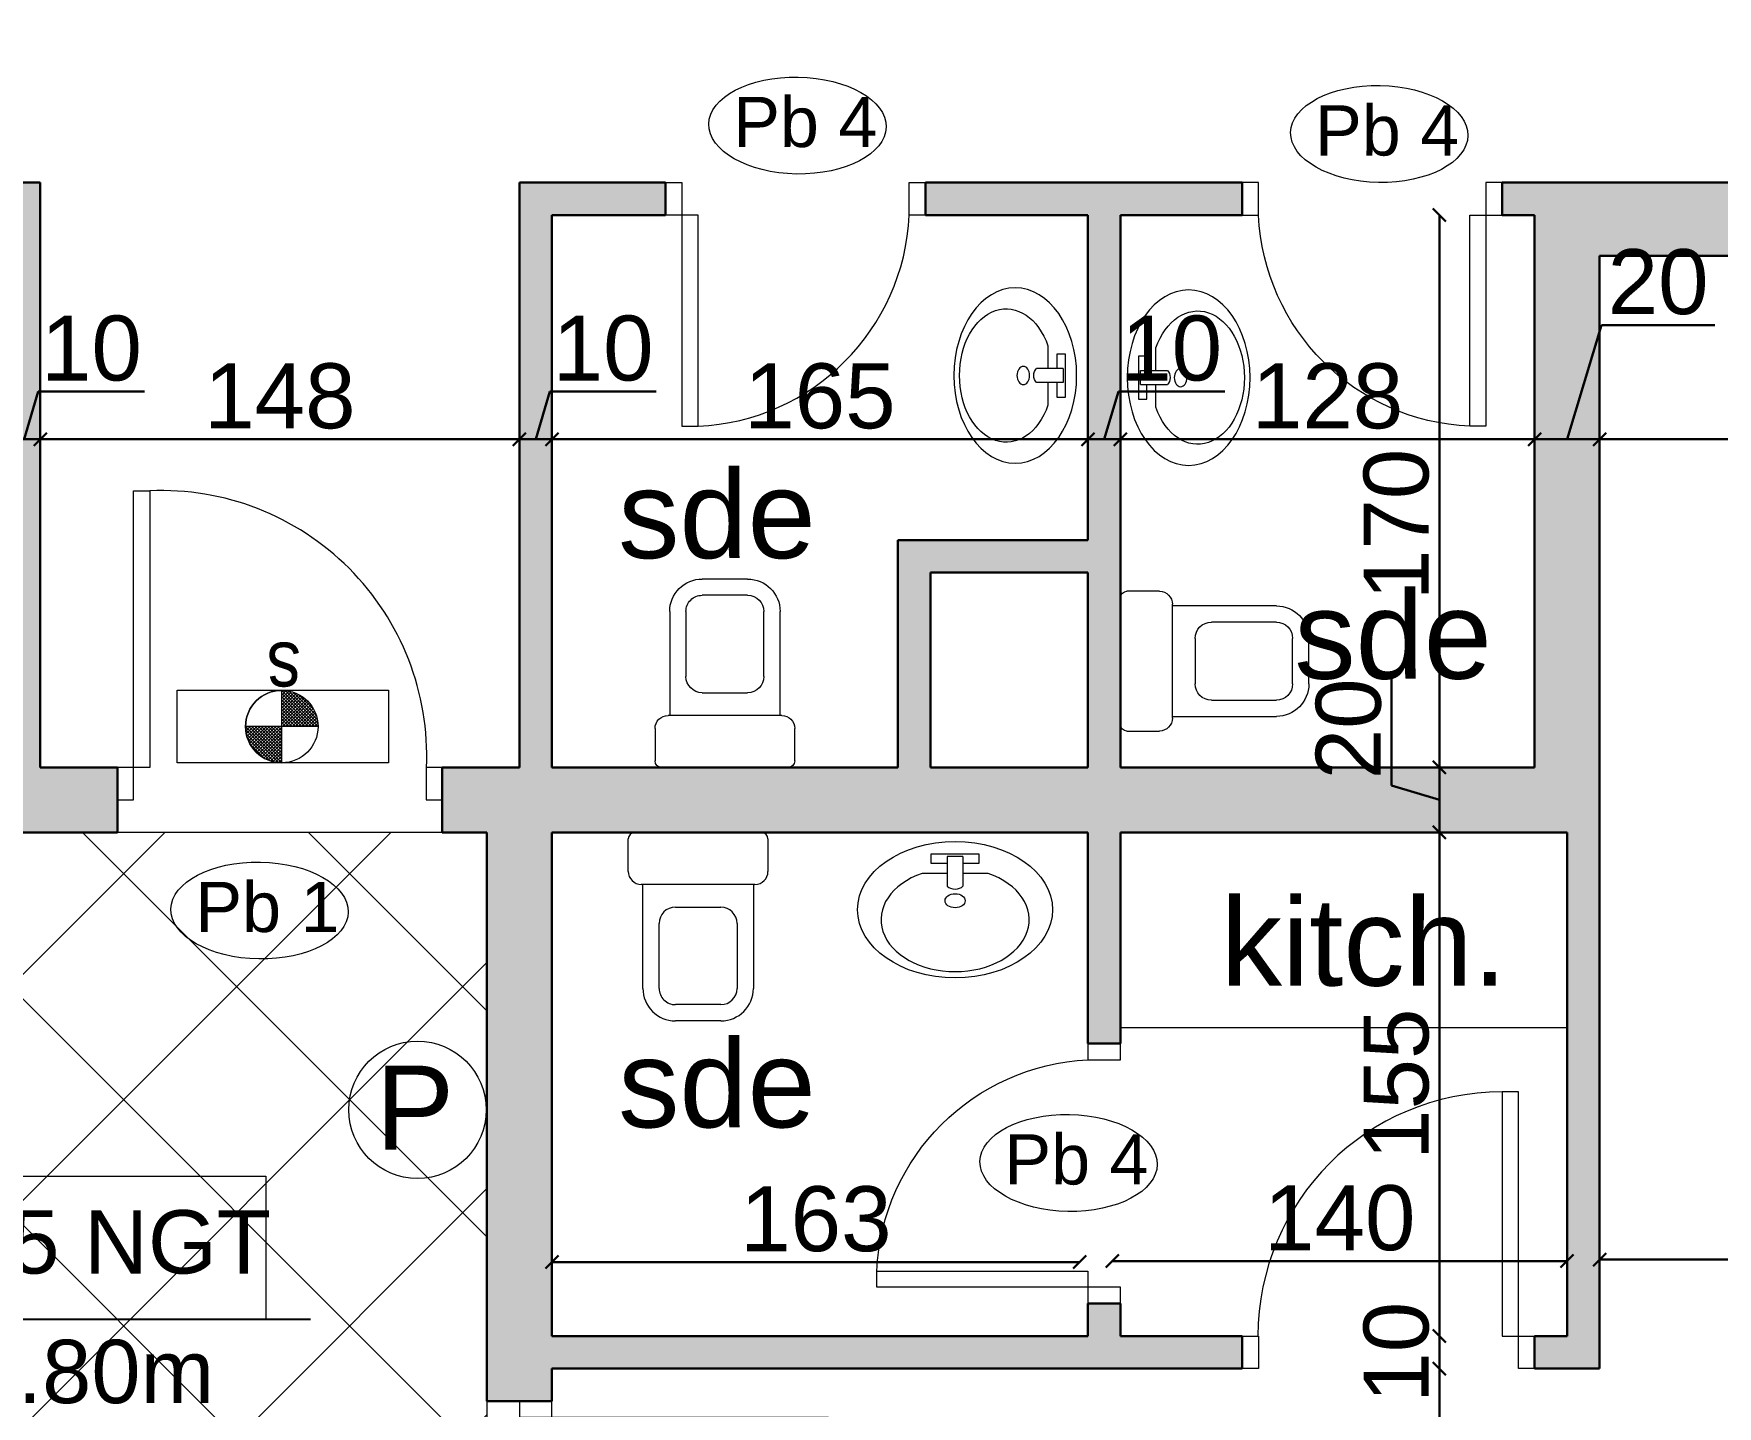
# Model space of a CAD drawing. Header units: millimetres. Extents: x 2804 to 3317, y 6834 to 7064.
# Drawn here: x 2859.12 to 2864.3, y 6897.46 to 6901.69 of the extents above; entities that cross this region are included whole.
import ezdxf

# ---------------------------------------------------------------- set-up
doc = ezdxf.new("R2010")
doc.units = ezdxf.units.MM
doc.header["$PDMODE"] = 1
doc.linetypes.add('ACAD_ISO03W100', pattern=[30, 12, -18])
for name, color, linetype, lineweight in [('cotation', 3, 'Continuous', 30), ('Hachures', 8, 'Continuous', 20), ('Legende', 7, 'Continuous', 30), ('menuise', 50, 'Continuous', 18), ('PORT-FEN', 2, 'Continuous', 0), ('SECURITE', 2, 'Continuous', 0), ('structure grt', 150, 'Continuous', 0), ('Zin inter', 80, 'ACAD_ISO03W100', 5), ('zin menuiserie', 150, 'Continuous', 5), ('Zin mur', 30, 'Continuous', 30), ('zin sanit', 150, 'Continuous', 5)]:
    doc.layers.add(name, color=color, linetype=linetype, lineweight=lineweight)
doc.layers.add('zin hatch mur', color=8, linetype='Continuous')
doc.layers.add('zin texte', color=33, linetype='Continuous')
doc.styles.add('ARIAL', font='arial.ttf')
doc.styles.add('PA3', font='arial.ttf', dxfattribs={"height": 3})
doc.styles.add('PsikTxtStyle', font='arial.ttf')
doc.styles.add('SANSSERIFBOLDOBLIQUE', font='sasbo___.pfb', dxfattribs={"height": 10})
doc.styles.get("Standard").update_dxf_attribs({"font": 'arial.ttf'})
doc.dimstyles.new('cotation 100', dxfattribs={"dimtxt": 0.2, "dimasz": 0.04, "dimexe": 0, "dimexo": 0, "dimgap": 0.03, "dimtad": 1, "dimdec": 0, "dimlfac": 100, "dimdsep": 46, "dimtxsty": 'ARIAL', "dimblk": 'OBLIQUE', "dimcen": 0.09, "dimse1": 1, "dimse2": 1, "dimclrd": 256, "dimclre": 256, "dimclrt": 256, "dimadec": 3, "dimazin": 2, "dimtfac": 1, "dimtdec": 0, "dimtofl": 0, "dimtmove": 1, "dimatfit": 3, "dimfxl": 0, "dimtolj": 1, "dimtzin": 0, "dimlwd": -1, "dimlwe": -1, "dimarcsym": 0})

# ---------------------------------------------------------------- blocks, each defined once
blk = doc.blocks.new('C3A7SB3P')
at = {"layer": 'zin sanit', "linetype": 'ByBlock'}
for p, q in [((2, 21.5), (12, 21.5)), ((0, -19.5), (0, 19.5)), ((0, -17), (0, 17)), ((16, 17.5), (16, -17.5)), ((16, 17), (48, 17)), ((28, 12), (48, 12)), ((23, -7), (23, 7)), ((53, 7), (53, -7)), ((58, 7), (58, -7)), ((48, -12), (28, -12)), ((48, -17), (16, -17)), ((12, -21.5), (2, -21.5))]:
    blk.add_line(p, q, dxfattribs=at)
for centre, radius, start, end in [((2, 19.5), 2, 90, 180), ((12, 17.5), 4, 0, 90), ((48, 7), 10, 0, 90), ((28, 7), 5, 90, 180), ((48, 7), 5, 0, 90), ((28, -7), 5, 180, 270), ((48, -7), 5, 270, 0), ((48, -7), 10, 270, 0), ((2, -19.5), 2, 180, 270), ((12, -17.5), 4, 270, 0)]:
    blk.add_arc(centre, radius, start, end, dxfattribs=at)
blk = doc.blocks.new('P70')
at = {"layer": 'zin menuiserie'}
for p, q in [((0, 650), (0, 0)), ((50, 650), (0, 650)), ((50, 0), (50, 650)), ((-700, 0), (-650, 0)), ((-700, -100), (-700, 0)), ((-650, 0), (-650, -100)), ((0, 0), (100, 0)), ((50, -100), (50, 0)), ((100, 0), (100, -100)), ((-650, -100), (-700, -100)), ((100, -100), (50, -100))]:
    blk.add_line(p, q, dxfattribs=at)
blk.add_arc((31.3, -31.3), 682, 92.6275, 177.3725, dxfattribs=at)
blk = doc.blocks.new('P90')
at = {"ltscale": 0.005}
for p, q in [((-50, 751.6), (-100, 751.6)), ((-100, 751.6), (-100, 0)), ((-50, 0), (-50, 751.6)), ((-900, -100), (-900, 0)), ((-900, 0), (-850, 0)), ((-850, 0), (-850, -100)), ((-100, 0), (-50, 0)), ((-50, 0), (0, 0)), ((-50, -100), (-50, 0)), ((0, 0), (0, -100)), ((-850, -100), (-900, -100)), ((0, -100), (-50, -100))]:
    blk.add_line(p, q, dxfattribs=at)
blk.add_arc((-100, 0), 751.6, 90, 180, dxfattribs=at)
blk = doc.blocks.new('p100')
at = {"layer": 'zin menuiserie'}
for p, q in [((2868.5687, 7190.0269), (2868.5687, 7189.9769)), ((2868.6687, 7190.0269), (2868.5687, 7190.0269)), ((2868.6687, 7189.9769), (2868.6687, 7190.0269)), ((2868.5687, 7189.9769), (2868.6687, 7189.9769)), ((2868.6687, 7189.9769), (2869.5203, 7189.9769)), ((2868.6687, 7189.9269), (2868.6687, 7189.9769)), ((2869.5203, 7189.9769), (2869.5203, 7189.9269)), ((2869.5203, 7189.9269), (2868.6687, 7189.9269)), ((2868.6687, 7189.0769), (2868.5687, 7189.0769)), ((2868.5687, 7189.0769), (2868.5687, 7189.0269)), ((2868.6687, 7189.0269), (2868.6687, 7189.0769)), ((2868.5687, 7189.0269), (2868.6687, 7189.0269))]:
    blk.add_line(p, q, dxfattribs=at)
blk.add_arc((2868.7038, 7189.8919), 0.8173, 267.544, 2.456, dxfattribs=at)
blk = doc.blocks.new('_Oblique')
at = {"color": 0, "linetype": 'ByBlock', "lineweight": -2}
blk.add_line((-0.5, -0.5), (0.5, 0.5), dxfattribs=at)
blk = doc.blocks.new('*D163')
at = {"layer": 'cotation', "transparency": 16777216}
blk.add_line((2863.8359, 6897.9077), (2862.4359, 6897.9077), dxfattribs=at)
at = {"layer": 'Defpoints', "color": 0, "transparency": 16777216}
for p in [(2862.4359, 6897.9077), (2862.4359, 6897.4732), (2863.8359, 6897.4732)]:
    blk.add_point(p, dxfattribs=at)
at = {"layer": 'cotation', "transparency": 16777216, "xscale": 0.04, "yscale": 0.04, "zscale": 0.04, "rotation": 180}
blk.add_blockref('_Oblique', (2862.4359, 6897.9077), dxfattribs=at)
at = {"layer": 'cotation', "transparency": 16777216, "xscale": 0.04, "yscale": 0.04, "zscale": 0.04}
blk.add_blockref('_Oblique', (2863.8359, 6897.9077), dxfattribs=at)
at = {"layer": 'cotation', "transparency": 16777216, "insert": (2863.1359, 6898.0398), "char_height": 0.2, "attachment_point": 5, "style": 'ARIAL'}
blk.add_mtext('\\A1;140', dxfattribs=at)
blk = doc.blocks.new('*D164')
at = {"layer": 'cotation', "transparency": 16777216}
blk.add_line((2862.3359, 6897.9046), (2860.7109, 6897.9046), dxfattribs=at)
at = {"layer": 'Defpoints', "color": 0, "transparency": 16777216}
for p in [(2860.7109, 6897.9046), (2860.7109, 6897.9046), (2862.3359, 6897.9046)]:
    blk.add_point(p, dxfattribs=at)
at = {"layer": 'cotation', "transparency": 16777216, "xscale": 0.04, "yscale": 0.04, "zscale": 0.04, "rotation": 180}
blk.add_blockref('_Oblique', (2860.7109, 6897.9046), dxfattribs=at)
at = {"layer": 'cotation', "transparency": 16777216, "xscale": 0.04, "yscale": 0.04, "zscale": 0.04}
blk.add_blockref('_Oblique', (2862.3359, 6897.9046), dxfattribs=at)
at = {"layer": 'cotation', "transparency": 16777216, "insert": (2861.5234, 6898.0368), "char_height": 0.2, "attachment_point": 5, "style": 'ARIAL'}
blk.add_mtext('\\A1;163', dxfattribs=at)
blk = doc.blocks.new('lll')
at = {"layer": 'zin sanit'}
for p, q in [((2861.6865, 7185.9436), (2861.809, 7185.9436)), ((2861.6865, 7185.9192), (2861.6865, 7185.9436)), ((2861.809, 7185.9436), (2861.809, 7185.9192)), ((2861.7277, 7185.9192), (2861.6865, 7185.9192)), ((2861.7677, 7185.9373), (2861.7277, 7185.9373)), ((2861.7277, 7185.9373), (2861.7277, 7185.8611)), ((2861.7677, 7185.9373), (2861.7677, 7185.8611)), ((2861.809, 7185.9192), (2861.7677, 7185.9192)), ((2861.7277, 7185.8937), (2861.6631, 7185.8937)), ((2861.8324, 7185.8937), (2861.7677, 7185.8937))]:
    blk.add_line(p, q, dxfattribs=at)
for centre, major_axis, start_param, end_param in [((2861.7477, 7185.8005), (0.25, 0), 4.712389, 10.995574), ((2861.7477, 7185.7746), (0.19, 0), 2.032408, 7.39237), ((2861.7477, 7185.8697), (0.0235, 0), 3.694408, 5.73037), ((2861.7478, 7185.8234), (-0.0258, 0), 1.570796326798575, 7.853981633978161)]:
    blk.add_ellipse(centre, major_axis=major_axis, ratio=0.7, start_param=start_param, end_param=end_param, dxfattribs=at)
blk = doc.blocks.new('*D167')
at = {"layer": 'cotation', "transparency": 16777216}
blk.add_line((2863.9358, 6897.9123), (2866.9248, 6897.9135), dxfattribs=at)
at = {"layer": 'Defpoints', "color": 0, "transparency": 16777216}
for p in [(2866.9248, 6897.9135), (2863.9359, 6897.7285), (2866.9248, 6897.7297)]:
    blk.add_point(p, dxfattribs=at)
at = {"layer": 'cotation', "transparency": 16777216, "xscale": 0.04, "yscale": 0.04, "zscale": 0.04}
for p, rotation in [((2863.9358, 6897.9123), 180.0219390575259), ((2866.9248, 6897.9135), 0.02193905752589782)]:
    blk.add_blockref('_Oblique', p, dxfattribs=dict(at, rotation=rotation))
at = {"layer": 'cotation', "transparency": 16777216, "insert": (2865.4302, 6898.045), "char_height": 0.2, "attachment_point": 5, "rotation": 0.0219, "style": 'ARIAL'}
blk.add_mtext('\\A1;299', dxfattribs=at)
blk = doc.blocks.new('*D172')
at = {"layer": 'cotation', "transparency": 16777216}
blk.add_line((2860.5158, 6894.353), (2855.5307, 6899.3381), dxfattribs=at)
at = {"layer": 'Defpoints', "color": 0, "transparency": 16777216}
for p in [(2855.5307, 6899.3381), (2855.3147, 6899.1221), (2860.2998, 6894.137)]:
    blk.add_point(p, dxfattribs=at)
at = {"layer": 'cotation', "transparency": 16777216, "xscale": 0.04, "yscale": 0.04, "zscale": 0.04}
for p, rotation in [((2855.5307, 6899.3381), 134.9999999998745), ((2860.5158, 6894.353), 314.9999999998745)]:
    blk.add_blockref('_Oblique', p, dxfattribs=dict(at, rotation=rotation))
at = {"layer": 'cotation', "transparency": 16777216, "insert": (2858.1166, 6896.9389), "char_height": 0.2, "attachment_point": 5, "rotation": 315, "style": 'ARIAL'}
blk.add_mtext('\\A1;705', dxfattribs=at)
blk = doc.blocks.new('*X298')
at = {"color": 0, "linetype": 'Continuous'}
for p, q in [((2123.93, 1390.31), (2124, 1390.38)), ((2133.9, 1380.42), (2123.94, 1390.38)), ((2123.98, 1389.47), (2124.89, 1390.38)), ((2124.08, 1388.69), (2125.77, 1390.38)), ((2124.23, 1387.96), (2126.66, 1390.38)), ((2124.43, 1387.27), (2127.54, 1390.38)), ((2124.67, 1386.63), (2128.43, 1390.38)), ((2133.9, 1381.3), (2124.82, 1390.38)), ((2124.94, 1386.01), (2129.31, 1390.38)), ((2125.25, 1385.44), (2130.19, 1390.38)), ((2125.58, 1384.89), (2131.08, 1390.38)), ((2133.9, 1382.19), (2125.71, 1390.38)), ((2125.95, 1384.37), (2131.96, 1390.38)), ((2126.34, 1383.88), (2132.85, 1390.38)), ((2133.9, 1383.07), (2126.59, 1390.38)), ((2126.77, 1383.42), (2133.73, 1390.39)), ((2133.9, 1383.95), (2127.47, 1390.38)), ((2133.9, 1384.84), (2128.36, 1390.38)), ((2133.9, 1385.72), (2129.24, 1390.38)), ((2133.9, 1386.61), (2130.12, 1390.38)), ((2133.9, 1387.49), (2131.01, 1390.38)), ((2133.9, 1388.37), (2131.89, 1390.38)), ((2133.9, 1389.26), (2132.77, 1390.38)), ((2133.9, 1390.14), (2133.66, 1390.39)), ((2132.98, 1380.46), (2123.98, 1389.46)), ((2131.95, 1380.61), (2124.13, 1388.42)), ((2130.74, 1380.93), (2124.45, 1387.22)), ((2129.19, 1381.6), (2125.12, 1385.66)), ((2127.22, 1382.99), (2133.9, 1389.67)), ((2127.7, 1382.58), (2133.9, 1388.79)), ((2128.2, 1382.2), (2133.9, 1387.9)), ((2128.74, 1381.86), (2133.9, 1387.02)), ((2129.3, 1381.54), (2133.9, 1386.14)), ((2129.9, 1381.25), (2133.9, 1385.25)), ((2130.53, 1381), (2133.9, 1384.37)), ((2131.2, 1380.79), (2133.9, 1383.48)), ((2131.91, 1380.61), (2133.9, 1382.6)), ((2132.67, 1380.49), (2133.9, 1381.72)), ((2133.49, 1380.42), (2133.9, 1380.83))]:
    blk.add_line(p, q, dxfattribs=at)
blk = doc.blocks.new('sec 3eme')
at = {"layer": 'SECURITE', "color": 252, "true_color": 0x939598}
for p, q in [((2827.3293, 6887.7871, 1.3959), (2827.9797, 6887.7871, 1.3959)), ((2827.3293, 6887.5634, 1.3959), (2827.3293, 6887.7871, 1.3959)), ((2827.3293, 6887.7871, 1.3959), (2827.9797, 6887.7871, 1.3959)), ((2827.3293, 6887.5634, 1.3959), (2827.3293, 6887.7871, 1.3959)), ((2827.6511, 6887.5638, 1.3959), (2827.6511, 6887.7868, 1.3959)), ((2827.6511, 6887.5638, 1.3959), (2827.6511, 6887.7868, 1.3959)), ((2827.6511, 6887.5638, 1.3959), (2827.6511, 6887.7868, 1.3959)), ((2827.6511, 6887.5638, 1.3959), (2827.6511, 6887.7868, 1.3959)), ((2827.6511, 6887.5638, 1.3959), (2827.6511, 6887.7868, 1.3959)), ((2827.6511, 6887.5638, 1.3959), (2827.6511, 6887.7868, 1.3959)), ((2827.6511, 6887.5638, 1.3959), (2827.6511, 6887.7868, 1.3959)), ((2827.6511, 6887.5638, 1.3959), (2827.6511, 6887.7868, 1.3959)), ((2827.9797, 6887.7871, 1.3959), (2827.9797, 6887.5634, 1.3959)), ((2827.9797, 6887.7871, 1.3959), (2827.9797, 6887.5634, 1.3959)), ((2827.7626, 6887.6753, 1.3959), (2827.5418, 6887.6751, 1.3959)), ((2827.7626, 6887.6753, 1.3959), (2827.5418, 6887.6751, 1.3959)), ((2827.9797, 6887.5634, 1.3959), (2827.3293, 6887.5634, 1.3959)), ((2827.9797, 6887.5634, 1.3959), (2827.3293, 6887.5634, 1.3959))]:
    blk.add_line(p, q, dxfattribs=at)
for centre, radius in [((2827.6511, 6887.6753, 1.3959), 0.1115), ((2827.6511, 6887.6753, 1.3959), 0.1115), ((2828.0689, 6886.4956), 0.2116)]:
    blk.add_circle(centre, radius, dxfattribs=at)
for start, end in [(90, 180), (90, 180), (90, 180), (90, 180), (90, 180), (90, 180), (180, 270), (180, 270), (180, 270), (180, 270), (180, 270), (180, 270)]:
    blk.add_arc((2827.6511, 6887.6753, 1.3959), 0.1115, start, end, dxfattribs=at)
at = {"layer": 'SECURITE', "color": 252, "true_color": 0x939598, "extrusion": (0, 0, -1)}
for p, xscale, yscale, zscale, rotation in [((-2851.5222, 6903.2289, -1.3959), -0.01118662049062554, 0.01118662042579673, 0.01118662047361531, 180), ((-2851.5222, 6903.2289, -1.3959), -0.01118662049062554, 0.01118662042579673, 0.01118662047361531, 180), ((-2812.1134, 6863.7936, -1.3959), 0.01118662045994821, 0.01118662045994821, 0.01118662045994821, 89.96149107211241), ((-2812.1134, 6863.7936, -1.3959), 0.01118662045994821, 0.01118662045994821, 0.01118662045994821, 89.96149107211241)]:
    blk.add_blockref('*X298', p, dxfattribs=dict(at, xscale=xscale, yscale=yscale, zscale=zscale, rotation=rotation))
at = {"layer": 'SECURITE', "color": 252, "true_color": 0x939598, "xscale": 0.01118662049062554, "yscale": 0.01118662049062554, "zscale": 0.01118662049062554, "rotation": 180}
blk.add_blockref('*X298', (2851.5222, 6903.2289, 1.3959), dxfattribs=at)
blk.add_blockref('*X298', (2851.5222, 6903.2289, 1.3959), dxfattribs=at)
at = {"layer": 'SECURITE', "color": 252, "true_color": 0x939598, "style": 'PA3', "text_generation_flag": 6, "width": 0.85}
blk.add_text('s', height=0.176, dxfattribs=at).set_placement((2827.7096, 6887.9335, 1.3959))
at = {"layer": 'SECURITE', "color": 252, "true_color": 0x939598, "style": 'SANSSERIFBOLDOBLIQUE'}
blk.add_text('P', height=0.2587, dxfattribs=at).set_placement((2827.9405, 6886.3728))
blk = doc.blocks.new('*D814')
at = {"layer": 'cotation', "transparency": 16777216}
for p, q in [((2864.9238, 6901.22), (2864.9239, 6901.5699)), ((2864.5722, 6901.2271), (2864.5722, 6901.002)), ((2864.5722, 6901.1146), (2864.9238, 6901.22))]:
    blk.add_line(p, q, dxfattribs=at)
at = {"layer": 'Defpoints', "color": 0, "transparency": 16777216}
for p in [(2864.5722, 6901.2271), (2864.1499, 6901.0021), (2864.5722, 6901.002)]:
    blk.add_point(p, dxfattribs=at)
at = {"layer": 'cotation', "transparency": 16777216, "xscale": 0.04, "yscale": 0.04, "zscale": 0.04}
for p, rotation in [((2864.5722, 6901.2271), 89.98780270344747), ((2864.5722, 6901.002), 269.9878027034475)]:
    blk.add_blockref('_Oblique', p, dxfattribs=dict(at, rotation=rotation))
at = {"layer": 'cotation', "transparency": 16777216, "insert": (2864.7917, 6901.3949), "char_height": 0.2, "attachment_point": 5, "rotation": 89.9878, "style": 'ARIAL'}
blk.add_mtext('\\A1;23', dxfattribs=at)
blk = doc.blocks.new('*D815')
at = {"layer": 'cotation', "transparency": 16777216}
blk.add_line((2864.5722, 6901.002), (2864.5706, 6893.427), dxfattribs=at)
at = {"layer": 'Defpoints', "color": 0, "transparency": 16777216}
for p in [(2864.1499, 6901.0021), (2864.0386, 6893.4271), (2864.5706, 6893.427)]:
    blk.add_point(p, dxfattribs=at)
at = {"layer": 'cotation', "transparency": 16777216, "xscale": 0.04, "yscale": 0.04, "zscale": 0.04}
for p, rotation in [((2864.5722, 6901.002), 89.98780270344747), ((2864.5706, 6893.427), 269.9878027034475)]:
    blk.add_blockref('_Oblique', p, dxfattribs=dict(at, rotation=rotation))
at = {"layer": 'cotation', "transparency": 16777216, "insert": (2864.4393, 6897.2145), "char_height": 0.2, "attachment_point": 5, "rotation": 89.9878, "style": 'ARIAL'}
blk.add_mtext('\\A1;758', dxfattribs=at)
blk = doc.blocks.new('*D820')
at = {"layer": 'cotation', "transparency": 16777216}
blk.add_line((2866.9168, 6900.4374), (2863.9359, 6900.4374), dxfattribs=at)
at = {"layer": 'Defpoints', "color": 0, "transparency": 16777216}
for p in [(2863.9359, 6901.0021), (2866.9168, 6901.0021), (2863.9359, 6900.4374)]:
    blk.add_point(p, dxfattribs=at)
at = {"layer": 'cotation', "transparency": 16777216, "xscale": 0.04, "yscale": 0.04, "zscale": 0.04, "rotation": 180}
blk.add_blockref('_Oblique', (2863.9359, 6900.4374), dxfattribs=at)
at = {"layer": 'cotation', "transparency": 16777216, "xscale": 0.04, "yscale": 0.04, "zscale": 0.04}
blk.add_blockref('_Oblique', (2866.9168, 6900.4374), dxfattribs=at)
at = {"layer": 'cotation', "transparency": 16777216, "insert": (2865.4264, 6900.5695), "char_height": 0.2, "attachment_point": 5, "style": 'ARIAL'}
blk.add_mtext('\\A1;298', dxfattribs=at)
blk = doc.blocks.new('*D821')
at = {"layer": 'cotation', "transparency": 16777216}
for p, q in [((2863.8359, 6900.4374), (2863.9413, 6900.7887)), ((2863.9413, 6900.7887), (2864.2905, 6900.7887)), ((2863.9359, 6900.4374), (2863.7359, 6900.4374))]:
    blk.add_line(p, q, dxfattribs=at)
at = {"layer": 'Defpoints', "color": 0, "transparency": 16777216}
for p in [(2863.9359, 6901.0021), (2863.7359, 6900.4374), (2863.7359, 6899.4271)]:
    blk.add_point(p, dxfattribs=at)
at = {"layer": 'cotation', "transparency": 16777216, "xscale": 0.04, "yscale": 0.04, "zscale": 0.04, "rotation": 180}
blk.add_blockref('_Oblique', (2863.7359, 6900.4374), dxfattribs=at)
at = {"layer": 'cotation', "transparency": 16777216, "xscale": 0.04, "yscale": 0.04, "zscale": 0.04}
blk.add_blockref('_Oblique', (2863.9359, 6900.4374), dxfattribs=at)
at = {"layer": 'cotation', "transparency": 16777216, "insert": (2864.1159, 6900.9209), "char_height": 0.2, "attachment_point": 5, "style": 'ARIAL'}
blk.add_mtext('\\A1;20', dxfattribs=at)
blk = doc.blocks.new('*D822')
at = {"layer": 'cotation', "transparency": 16777216}
blk.add_line((2863.7359, 6900.4374), (2862.4609, 6900.4374), dxfattribs=at)
at = {"layer": 'Defpoints', "color": 0, "transparency": 16777216}
for p in [(2862.4609, 6900.4374), (2862.4609, 6899.4271), (2863.7359, 6899.4271)]:
    blk.add_point(p, dxfattribs=at)
at = {"layer": 'cotation', "transparency": 16777216, "xscale": 0.04, "yscale": 0.04, "zscale": 0.04, "rotation": 180}
blk.add_blockref('_Oblique', (2862.4609, 6900.4374), dxfattribs=at)
at = {"layer": 'cotation', "transparency": 16777216, "xscale": 0.04, "yscale": 0.04, "zscale": 0.04}
blk.add_blockref('_Oblique', (2863.7359, 6900.4374), dxfattribs=at)
at = {"layer": 'cotation', "transparency": 16777216, "insert": (2863.0984, 6900.5695), "char_height": 0.2, "attachment_point": 5, "style": 'ARIAL'}
blk.add_mtext('\\A1;128', dxfattribs=at)
blk = doc.blocks.new('*D823')
at = {"layer": 'cotation', "transparency": 16777216}
for p, q in [((2862.4109, 6900.4374), (2862.455, 6900.5845)), ((2862.455, 6900.5845), (2862.782, 6900.5845)), ((2862.4609, 6900.4374), (2862.3609, 6900.4374))]:
    blk.add_line(p, q, dxfattribs=at)
at = {"layer": 'Defpoints', "color": 0, "transparency": 16777216}
for p in [(2862.3609, 6900.4374), (2862.3609, 6900.1271), (2862.4609, 6899.4271)]:
    blk.add_point(p, dxfattribs=at)
at = {"layer": 'cotation', "transparency": 16777216, "xscale": 0.04, "yscale": 0.04, "zscale": 0.04, "rotation": 180}
blk.add_blockref('_Oblique', (2862.3609, 6900.4374), dxfattribs=at)
at = {"layer": 'cotation', "transparency": 16777216, "xscale": 0.04, "yscale": 0.04, "zscale": 0.04}
blk.add_blockref('_Oblique', (2862.4609, 6900.4374), dxfattribs=at)
at = {"layer": 'cotation', "transparency": 16777216, "insert": (2862.6185, 6900.7166), "char_height": 0.2, "attachment_point": 5, "style": 'ARIAL'}
blk.add_mtext('\\A1;10', dxfattribs=at)
blk = doc.blocks.new('*D824')
at = {"layer": 'cotation', "transparency": 16777216}
blk.add_line((2862.3609, 6900.4374), (2860.7109, 6900.4374), dxfattribs=at)
at = {"layer": 'Defpoints', "color": 0, "transparency": 16777216}
for p in [(2860.7109, 6900.4374), (2862.3609, 6900.1271), (2860.7109, 6899.4271)]:
    blk.add_point(p, dxfattribs=at)
at = {"layer": 'cotation', "transparency": 16777216, "xscale": 0.04, "yscale": 0.04, "zscale": 0.04, "rotation": 180}
blk.add_blockref('_Oblique', (2860.7109, 6900.4374), dxfattribs=at)
at = {"layer": 'cotation', "transparency": 16777216, "xscale": 0.04, "yscale": 0.04, "zscale": 0.04}
blk.add_blockref('_Oblique', (2862.3609, 6900.4374), dxfattribs=at)
at = {"layer": 'cotation', "transparency": 16777216, "insert": (2861.5359, 6900.5695), "char_height": 0.2, "attachment_point": 5, "style": 'ARIAL'}
blk.add_mtext('\\A1;165', dxfattribs=at)
blk = doc.blocks.new('*D825')
at = {"layer": 'cotation', "transparency": 16777216}
for p, q in [((2860.6609, 6900.4374), (2860.705, 6900.5845)), ((2860.705, 6900.5845), (2861.032, 6900.5845)), ((2860.7109, 6900.4374), (2860.6109, 6900.4374))]:
    blk.add_line(p, q, dxfattribs=at)
at = {"layer": 'Defpoints', "color": 0, "transparency": 16777216}
for p in [(2860.6109, 6900.4374), (2860.6109, 6899.4271), (2860.7109, 6899.4271)]:
    blk.add_point(p, dxfattribs=at)
at = {"layer": 'cotation', "transparency": 16777216, "xscale": 0.04, "yscale": 0.04, "zscale": 0.04, "rotation": 180}
blk.add_blockref('_Oblique', (2860.6109, 6900.4374), dxfattribs=at)
at = {"layer": 'cotation', "transparency": 16777216, "xscale": 0.04, "yscale": 0.04, "zscale": 0.04}
blk.add_blockref('_Oblique', (2860.7109, 6900.4374), dxfattribs=at)
at = {"layer": 'cotation', "transparency": 16777216, "insert": (2860.8685, 6900.7166), "char_height": 0.2, "attachment_point": 5, "style": 'ARIAL'}
blk.add_mtext('\\A1;10', dxfattribs=at)
blk = doc.blocks.new('*D826')
at = {"layer": 'cotation', "transparency": 16777216}
blk.add_line((2860.6109, 6900.4374), (2859.1359, 6900.4374), dxfattribs=at)
at = {"layer": 'Defpoints', "color": 0, "transparency": 16777216}
for p in [(2859.1359, 6900.4374), (2859.1359, 6899.4271), (2860.6109, 6899.4271)]:
    blk.add_point(p, dxfattribs=at)
at = {"layer": 'cotation', "transparency": 16777216, "xscale": 0.04, "yscale": 0.04, "zscale": 0.04, "rotation": 180}
blk.add_blockref('_Oblique', (2859.1359, 6900.4374), dxfattribs=at)
at = {"layer": 'cotation', "transparency": 16777216, "xscale": 0.04, "yscale": 0.04, "zscale": 0.04}
blk.add_blockref('_Oblique', (2860.6109, 6900.4374), dxfattribs=at)
at = {"layer": 'cotation', "transparency": 16777216, "insert": (2859.8734, 6900.5695), "char_height": 0.2, "attachment_point": 5, "style": 'ARIAL'}
blk.add_mtext('\\A1;148', dxfattribs=at)
blk = doc.blocks.new('*D827')
at = {"layer": 'cotation', "transparency": 16777216}
for p, q in [((2859.0859, 6900.4374), (2859.13, 6900.5845)), ((2859.13, 6900.5845), (2859.457, 6900.5845)), ((2859.1359, 6900.4374), (2859.0359, 6900.4374))]:
    blk.add_line(p, q, dxfattribs=at)
at = {"layer": 'Defpoints', "color": 0, "transparency": 16777216}
for p in [(2859.0359, 6900.4374), (2859.0359, 6899.4271), (2859.1359, 6899.4271)]:
    blk.add_point(p, dxfattribs=at)
at = {"layer": 'cotation', "transparency": 16777216, "xscale": 0.04, "yscale": 0.04, "zscale": 0.04, "rotation": 180}
blk.add_blockref('_Oblique', (2859.0359, 6900.4374), dxfattribs=at)
at = {"layer": 'cotation', "transparency": 16777216, "xscale": 0.04, "yscale": 0.04, "zscale": 0.04}
blk.add_blockref('_Oblique', (2859.1359, 6900.4374), dxfattribs=at)
at = {"layer": 'cotation', "transparency": 16777216, "insert": (2859.2935, 6900.7166), "char_height": 0.2, "attachment_point": 5, "style": 'ARIAL'}
blk.add_mtext('\\A1;10', dxfattribs=at)
blk = doc.blocks.new('*D856')
at = {"layer": 'cotation', "transparency": 16777216}
blk.add_line((2863.4427, 6893.4271), (2863.4427, 6897.5771), dxfattribs=at)
at = {"layer": 'Defpoints', "color": 0, "transparency": 16777216}
for p in [(2863.4427, 6897.5771), (2863.9359, 6897.5771), (2863.727, 6893.4271)]:
    blk.add_point(p, dxfattribs=at)
at = {"layer": 'cotation', "transparency": 16777216, "xscale": 0.04, "yscale": 0.04, "zscale": 0.04}
for p, rotation in [((2863.4427, 6897.5771), 90), ((2863.4427, 6893.4271), 270)]:
    blk.add_blockref('_Oblique', p, dxfattribs=dict(at, rotation=rotation))
at = {"layer": 'cotation', "transparency": 16777216, "insert": (2863.3106, 6895.5021), "char_height": 0.2, "attachment_point": 5, "rotation": 90, "style": 'ARIAL'}
blk.add_mtext('\\A1;415', dxfattribs=at)
blk = doc.blocks.new('*D857')
at = {"layer": 'cotation', "transparency": 16777216}
blk.add_line((2863.4427, 6897.5771), (2863.4427, 6897.6771), dxfattribs=at)
at = {"layer": 'Defpoints', "color": 0, "transparency": 16777216}
for p in [(2863.4427, 6897.6771), (2863.8359, 6897.6771), (2863.9359, 6897.5771)]:
    blk.add_point(p, dxfattribs=at)
at = {"layer": 'cotation', "transparency": 16777216, "xscale": 0.04, "yscale": 0.04, "zscale": 0.04}
for p, rotation in [((2863.4427, 6897.6771), 90), ((2863.4427, 6897.5771), 270)]:
    blk.add_blockref('_Oblique', p, dxfattribs=dict(at, rotation=rotation))
at = {"layer": 'cotation', "transparency": 16777216, "insert": (2863.3106, 6897.6271), "char_height": 0.2, "attachment_point": 5, "rotation": 90, "style": 'ARIAL'}
blk.add_mtext('\\A1;10', dxfattribs=at)
blk = doc.blocks.new('*D858')
at = {"layer": 'cotation', "transparency": 16777216}
blk.add_line((2863.4427, 6897.6771), (2863.4427, 6899.2271), dxfattribs=at)
at = {"layer": 'Defpoints', "color": 0, "transparency": 16777216}
for p in [(2863.4427, 6899.2271), (2863.8359, 6899.2271), (2863.8359, 6897.6771)]:
    blk.add_point(p, dxfattribs=at)
at = {"layer": 'cotation', "transparency": 16777216, "xscale": 0.04, "yscale": 0.04, "zscale": 0.04}
for p, rotation in [((2863.4427, 6899.2271), 90), ((2863.4427, 6897.6771), 270)]:
    blk.add_blockref('_Oblique', p, dxfattribs=dict(at, rotation=rotation))
at = {"layer": 'cotation', "transparency": 16777216, "insert": (2863.3106, 6898.4521), "char_height": 0.2, "attachment_point": 5, "rotation": 90, "style": 'ARIAL'}
blk.add_mtext('\\A1;155', dxfattribs=at)
blk = doc.blocks.new('*D859')
at = {"layer": 'cotation', "transparency": 16777216}
for p, q in [((2863.2956, 6899.3713), (2863.2956, 6899.7205)), ((2863.4427, 6899.2271), (2863.4427, 6899.4271)), ((2863.4427, 6899.3271), (2863.2956, 6899.3713))]:
    blk.add_line(p, q, dxfattribs=at)
at = {"layer": 'Defpoints', "color": 0, "transparency": 16777216}
for p in [(2863.4427, 6899.4271), (2863.7359, 6899.4271), (2863.8359, 6899.2271)]:
    blk.add_point(p, dxfattribs=at)
at = {"layer": 'cotation', "transparency": 16777216, "xscale": 0.04, "yscale": 0.04, "zscale": 0.04}
for p, rotation in [((2863.4427, 6899.4271), 90), ((2863.4427, 6899.2271), 270)]:
    blk.add_blockref('_Oblique', p, dxfattribs=dict(at, rotation=rotation))
at = {"layer": 'cotation', "transparency": 16777216, "insert": (2863.1635, 6899.5459), "char_height": 0.2, "attachment_point": 5, "rotation": 90, "style": 'ARIAL'}
blk.add_mtext('\\A1;20', dxfattribs=at)
blk = doc.blocks.new('*D860')
at = {"layer": 'cotation', "transparency": 16777216}
blk.add_line((2863.4427, 6899.4271), (2863.4427, 6901.1271), dxfattribs=at)
at = {"layer": 'Defpoints', "color": 0, "transparency": 16777216}
for p in [(2863.4427, 6901.1271), (2863.7359, 6901.1271), (2863.7359, 6899.4271)]:
    blk.add_point(p, dxfattribs=at)
at = {"layer": 'cotation', "transparency": 16777216, "xscale": 0.04, "yscale": 0.04, "zscale": 0.04}
for p, rotation in [((2863.4427, 6901.1271), 90), ((2863.4427, 6899.4271), 270)]:
    blk.add_blockref('_Oblique', p, dxfattribs=dict(at, rotation=rotation))
at = {"layer": 'cotation', "transparency": 16777216, "insert": (2863.3106, 6900.1751), "char_height": 0.2, "attachment_point": 5, "rotation": 90, "style": 'ARIAL'}
blk.add_mtext('\\A1;170', dxfattribs=at)
blk = doc.blocks.new('pb0')
at = {"layer": 'menuise'}
blk.add_ellipse((2855.0311, 6939.4854), major_axis=(-0.2729, 0.0047), ratio=0.546469, start_param=-1.570796, end_param=4.712389, dxfattribs=at)
at = {"layer": 'menuise', "insert": (2854.8334, 6939.5736), "char_height": 0.1544, "width": 2.341262, "attachment_point": 1, "style": 'PsikTxtStyle'}
blk.add_mtext('Pb 1', dxfattribs=at)
blk = doc.blocks.new('pb3')
at = {"layer": 'menuise'}
blk.add_ellipse((2903.9566, 6929.8802), major_axis=(-0.2729, 0.0047), ratio=0.546469, start_param=-1.570796, end_param=4.712389, dxfattribs=at)
at = {"layer": 'menuise', "insert": (2903.7589, 6929.9684), "char_height": 0.1544, "width": 2.341262, "attachment_point": 1, "style": 'PsikTxtStyle'}
blk.add_mtext('Pb 4', dxfattribs=at)

msp = doc.modelspace()

# ---------------------------------------------------------------- hatches: boundary and pattern name
at = {"layer": 'Hachures'}
h = msp.add_hatch(dxfattribs=at)
h.set_pattern_fill('ANSI37', color=256, scale=0.155)
h.set_pattern_definition([(45, (0, -71.3858), (-0.347984925, 0.347984925), []), (135, (0, -71.3858), (-0.347984925, -0.347984925), [])])
h.paths.add_polyline_path([(2861.2367, 6895.0739), (2860.2998, 6894.137), (2855.3147, 6899.1221), (2856.2163, 6900.0237), (2857.0129, 6899.2271), (2860.5109, 6899.2271), (2860.5109, 6895.7998)])
at = {"layer": 'zin hatch mur'}
h = msp.add_hatch(color=256, dxfattribs=at)
h.dxf.hatch_style = 1
h.paths.add_polyline_path([(2856.1192, 6906.1517), (2854.5128, 6906.1468), (2854.511, 6906.1466), (2854.5109, 6905.5024), (2854.5109, 6905.5043), (2854.5109, 6901.7998), (2856.1102, 6900.2005), (2855.9688, 6900.059), (2856.1102, 6899.9176), (2856.2516, 6900.059), (2857.0836, 6899.2271), (2859.3734, 6899.2271), (2859.3734, 6899.4271), (2859.1359, 6899.4271), (2859.1359, 6901.2271), (2858.9359, 6901.2271), (2858.9359, 6901.0271), (2859.0359, 6901.0271), (2859.0359, 6899.4271), (2857.1664, 6899.4271), (2856.3931, 6900.2005), (2857.2197, 6901.0271), (2858.0359, 6901.0271), (2858.0359, 6901.2271), (2857.2783, 6901.2271), (2856.3224, 6900.2712), (2854.7109, 6901.8826), (2854.7116, 6905.6975), (2856.1179, 6905.7017)])
h = msp.add_hatch(color=256, dxfattribs=at)
h.dxf.hatch_style = 1
h.paths.add_polyline_path([(2863.9359, 6901.0021), (2867.0187, 6901.0021), (2867.0187, 6901.2271), (2863.6359, 6901.2271), (2863.6359, 6901.1271), (2863.7359, 6901.1271), (2863.7359, 6899.4271), (2862.4609, 6899.4271), (2862.4609, 6901.1271), (2862.8359, 6901.1271), (2862.8359, 6901.2271), (2861.8609, 6901.2271), (2861.8609, 6901.1271), (2862.3609, 6901.1271), (2862.3609, 6900.1271), (2861.7759, 6900.1271), (2861.7759, 6899.4271), (2860.7109, 6899.4271), (2860.7109, 6901.1271), (2861.0609, 6901.1271), (2861.0609, 6901.2271), (2860.6109, 6901.2271), (2860.6109, 6899.4271), (2860.3734, 6899.4271), (2860.3734, 6899.2271), (2860.5109, 6899.2271), (2860.5109, 6897.4771), (2860.7109, 6897.4771), (2860.7109, 6897.5771), (2862.8359, 6897.5771), (2862.8359, 6897.6771), (2862.4609, 6897.6771), (2862.4609, 6897.7771), (2862.3609, 6897.7771), (2862.3609, 6897.6771), (2860.7109, 6897.6771), (2860.7109, 6899.2271), (2862.3609, 6899.2271), (2862.3609, 6898.5771), (2862.4609, 6898.5771), (2862.4609, 6899.2271), (2863.8359, 6899.2271), (2863.8359, 6897.6771), (2863.7359, 6897.6771), (2863.7359, 6897.5771), (2863.9359, 6897.5771), (2863.9359, 6899.2271)])
h.paths.add_polyline_path([(2861.8759, 6899.4271), (2861.8759, 6900.0271), (2862.3609, 6900.0271), (2862.3609, 6899.4271)], flags=16)
h.paths.add_polyline_path([(2862.3109, 6899.4771), (2862.0109, 6899.4771), (2862.2409, 6899.5471), (2862.3109, 6899.9521)], flags=0)

# ---------------------------------------------------------------- linework, layer by layer
at = {"layer": 'Hachures'}
for p, q in [((2860.3734, 6899.2271), (2859.3734, 6899.2271)), ((2860.5109, 6897.4771), (2860.5109, 6896.4771))]:
    msp.add_line(p, q, dxfattribs=at)
at = {"layer": 'PORT-FEN'}
msp.add_lwpolyline([(2858.1555, 6897.8418), (2858.0076, 6897.9229), (2858.1164, 6897.7283), (2858.1164, 6898.1692), (2859.83, 6898.1692), (2859.83, 6897.7283)], dxfattribs=at)
at = {"layer": 'PORT-FEN', "const_width": 0.00566}
msp.add_lwpolyline([(2859.968, 6897.7283), (2857.9516, 6897.7283)], dxfattribs=at)
at = {"layer": 'Zin mur'}
for p, q in [((2859.1359, 6901.2271), (2858.9359, 6901.2271)), ((2859.1359, 6899.4271), (2859.1359, 6901.2271)), ((2860.6109, 6901.2271), (2861.0609, 6901.2271)), ((2860.6109, 6899.4271), (2860.6109, 6901.2271)), ((2861.0609, 6901.1271), (2861.0609, 6901.2271)), ((2861.8609, 6901.2271), (2862.8359, 6901.2271)), ((2861.8609, 6901.1271), (2861.8609, 6901.2271)), ((2862.8359, 6901.2271), (2862.8359, 6901.1271)), ((2863.6359, 6901.2271), (2866.9164, 6901.2271)), ((2863.6359, 6901.2271), (2863.6359, 6901.1271)), ((2860.7109, 6901.1271), (2861.0609, 6901.1271)), ((2860.7109, 6899.4271), (2860.7109, 6901.1271)), ((2861.8609, 6901.1271), (2862.3609, 6901.1271)), ((2862.3609, 6900.1271), (2862.3609, 6901.1271)), ((2862.8359, 6901.1271), (2862.4609, 6901.1271)), ((2862.4609, 6901.1271), (2862.4609, 6899.4271)), ((2863.7359, 6901.1271), (2863.6359, 6901.1271)), ((2863.7359, 6899.4271), (2863.7359, 6901.1271)), ((2863.9359, 6899.2271), (2863.9359, 6901.0021)), ((2863.9359, 6901.0021), (2866.9168, 6901.0021)), ((2861.7759, 6899.4271), (2861.7759, 6900.1271)), ((2861.7759, 6900.1271), (2862.3609, 6900.1271)), ((2861.8759, 6899.4271), (2861.8759, 6900.0271)), ((2861.8759, 6900.0271), (2862.3609, 6900.0271)), ((2862.3609, 6899.4271), (2862.3609, 6900.0271)), ((2859.1359, 6899.4271), (2859.3734, 6899.4271)), ((2859.3734, 6899.4271), (2859.3734, 6899.2271)), ((2860.3734, 6899.4271), (2860.6109, 6899.4271)), ((2860.3734, 6899.4271), (2860.3734, 6899.2271)), ((2860.7109, 6899.4271), (2861.7759, 6899.4271)), ((2861.8759, 6899.4271), (2862.3609, 6899.4271)), ((2862.4609, 6899.4271), (2863.7359, 6899.4271)), ((2857.0836, 6899.2271), (2859.3734, 6899.2271)), ((2860.3734, 6899.2271), (2860.5109, 6899.2271)), ((2860.5109, 6897.4771), (2860.5109, 6899.2271)), ((2860.7109, 6897.6771), (2860.7109, 6899.2271)), ((2860.7109, 6899.2271), (2862.3609, 6899.2271)), ((2862.3609, 6899.2271), (2862.3609, 6898.5771)), ((2862.4609, 6899.2271), (2863.8359, 6899.2271)), ((2862.4609, 6899.2271), (2862.4609, 6898.5771)), ((2863.8359, 6897.6771), (2863.8359, 6899.2271)), ((2863.9359, 6897.5771), (2863.9359, 6899.2271)), ((2862.3609, 6898.5771), (2862.4609, 6898.5771)), ((2862.3609, 6897.7771), (2862.4609, 6897.7771)), ((2862.3609, 6897.7771), (2862.3609, 6897.6771)), ((2862.4609, 6897.7771), (2862.4609, 6897.6771)), ((2860.7109, 6897.6771), (2862.3609, 6897.6771)), ((2862.4609, 6897.6771), (2862.8359, 6897.6771)), ((2862.8359, 6897.5771), (2862.8359, 6897.6771)), ((2863.7359, 6897.6771), (2863.8359, 6897.6771)), ((2863.7359, 6897.5771), (2863.7359, 6897.6771)), ((2860.7109, 6897.5771), (2862.8359, 6897.5771)), ((2860.7109, 6897.4771), (2860.7109, 6897.5771)), ((2863.7359, 6897.5771), (2863.9359, 6897.5771)), ((2860.5109, 6897.4771), (2860.7109, 6897.4771))]:
    msp.add_line(p, q, dxfattribs=at)
at = {"layer": 'zin sanit'}
msp.add_line((2862.4609, 6898.6271), (2863.8359, 6898.6271), dxfattribs=at)

# ---------------------------------------------------------------- block references
at = {"layer": 'cotation'}
for name, p in [('pb3', (-42.49, -28.4774)), ('pb3', (-40.6989, -28.5034)), ('pb0', (4.7799, -40.4986)), ('pb3', (-41.6552, -31.6704))]:
    msp.add_blockref(name, p, dxfattribs=at)
at = {"layer": 'Legende'}
msp.add_blockref('sec 3eme', (32.2283, 11.8777), dxfattribs=at)
at = {"layer": 'Zin inter', "ltscale": 0.01, "xscale": 0.001, "yscale": 0.001, "zscale": 0.001, "rotation": 180}
msp.add_blockref('P70', (2861.1609, 6901.1271), dxfattribs=at)
at = {"layer": 'zin menuiserie', "xscale": -0.001, "yscale": 0.001, "zscale": 0.001}
for p, rotation in [((2863.5359, 6901.1271), 180), ((2862.3609, 6897.8771), 90)]:
    msp.add_blockref('P70', p, dxfattribs=dict(at, rotation=rotation))
at = {"layer": 'zin menuiserie', "xscale": 0.001, "yscale": 0.001, "zscale": 0.001}
msp.add_blockref('P90', (2863.7359, 6897.6771), dxfattribs=at)
at = {"layer": 'zin menuiserie'}
msp.add_blockref('p100', (-7.9578, -292.5498), dxfattribs=at)
at = {"layer": 'Zin mur', "xscale": -1.08, "yscale": 1.08, "zscale": 1.08}
for p, rotation in [((-4898.5274, 3809.9459), 269.999999999982), ((10623.3354, 9991.3145), 90)]:
    msp.add_blockref('lll', p, dxfattribs=dict(at, rotation=rotation))
at = {"layer": 'Zin mur', "rotation": 89.99999999998343}
msp.add_blockref('p100', (10049.4003, 4030.7584), dxfattribs=at)
at = {"layer": 'Zin mur', "color": 6, "yscale": 0.01, "zscale": 0.01}
for p, xscale, rotation in [((2861.2434, 6899.4271), -0.01, 270), ((2862.4609, 6899.7543), -0.01, 180), ((2861.1609, 6899.2271), 0.01, 270)]:
    msp.add_blockref('C3A7SB3P', p, dxfattribs=dict(at, xscale=xscale, rotation=rotation))
at = {"layer": 'Zin mur', "xscale": 1.2, "yscale": 1.2, "zscale": 1.2}
msp.add_blockref('lll', (-572.1454, -1723.9712), dxfattribs=at)

# ---------------------------------------------------------------- texts
at = {"layer": 'structure grt', "ltscale": 0.5, "char_height": 0.195, "width": 13.746322, "attachment_point": 1}
for s, insert in [('{\\C1;+ 13.95 NGT}', (2858.2788, 6898.0645)), ('{\\C1;HSP:2.80m}', (2858.2788, 6897.6656))]:
    msp.add_mtext(s, dxfattribs=dict(at, insert=insert))
at = {"layer": 'zin texte', "char_height": 0.27, "attachment_point": 1}
for s, insert in [('sde', (2860.9148, 6900.3413)), ('sde', (2862.9962, 6899.9702)), ('kitch.', (2862.7699, 6899.0254)), ('sde', (2860.9148, 6898.5894))]:
    msp.add_mtext_dynamic_manual_height_columns(s, width=34.103171, gutter_width=12.5, heights=[0], dxfattribs=dict(at, insert=insert))

# ---------------------------------------------------------------- dimensions: what is measured, and where the dimension line sits
at = {"layer": 'cotation'}
for base, p1, p2, angle, picture, middle in [((2864.5722, 6901.002), (2864.5722, 6901.2271), (2864.1499, 6901.0021), 269.9878, '*D814', (2864.7916, 6901.25)), ((2864.5706, 6893.427), (2864.1499, 6901.0021), (2864.0386, 6893.4271), 269.9878, '*D815', (2864.4393, 6897.2145)), ((2863.4427, 6899.4271), (2863.8359, 6899.2271), (2863.7359, 6899.4271), 90, '*D859', (2863.1635, 6899.4013)), ((2863.4427, 6899.2271), (2863.8359, 6897.6771), (2863.8359, 6899.2271), 90, '*D858', (2863.3106, 6898.4521)), ((2863.4427, 6897.5771), (2863.727, 6893.4271), (2863.9359, 6897.5771), 90, '*D856', (2863.3106, 6895.5021))]:
    dim = msp.add_linear_dim(base=base, p1=p1, p2=p2, angle=angle, dimstyle='cotation 100', dxfattribs=at)
    dim.commit()
    dim.dimension.update_dxf_attribs({"geometry": picture, "text_midpoint": middle})
for base, p1, p2, picture, middle in [((2863.4427, 6901.1271), (2863.7359, 6899.4271), (2863.7359, 6901.1271), '*D860', (2863.4427, 6900.1751)), ((2863.4427, 6897.6771), (2863.9359, 6897.5771), (2863.8359, 6897.6771), '*D857', (2863.4427, 6897.6271))]:
    dim = msp.add_linear_dim(base=base, p1=p1, p2=p2, angle=90, dimstyle='cotation 100', dxfattribs=at)
    dim.commit()
    dim.dimension.update_dxf_attribs({"geometry": picture, "text_midpoint": middle, "dimtype": 128})
for base, p1, p2, picture, middle in [((2863.7359, 6900.4374), (2863.9359, 6901.0021), (2863.7359, 6899.4271), '*D821', (2863.9713, 6900.9209)), ((2863.9359, 6900.4374), (2866.9168, 6901.0021), (2863.9359, 6901.0021), '*D820', (2865.4264, 6900.5695)), ((2859.0359, 6900.4374), (2859.1359, 6899.4271), (2859.0359, 6899.4271), '*D827', (2859.16, 6900.7166)), ((2860.6109, 6900.4374), (2860.7109, 6899.4271), (2860.6109, 6899.4271), '*D825', (2860.735, 6900.7166)), ((2862.3609, 6900.4374), (2862.4609, 6899.4271), (2862.3609, 6900.1271), '*D823', (2862.485, 6900.7166)), ((2859.1358970712, 6900.4373923923), (2860.6108970712, 6899.4271233331), (2859.1358970712, 6899.4271233331), '*D826', (2859.8733970712, 6900.5695069898)), ((2860.7109, 6900.4374), (2862.3609, 6900.1271), (2860.7109, 6899.4271), '*D824', (2861.5359, 6900.5695)), ((2862.4608970712, 6900.4373923923), (2863.7358970712, 6899.4271233331), (2862.4608970712, 6899.4271233331), '*D822', (2863.0983970712, 6900.5695069898)), ((2862.4359, 6897.9077), (2863.8359, 6897.4732), (2862.4359, 6897.4732), '*D163', (2863.1359, 6898.0398))]:
    dim = msp.add_linear_dim(base=base, p1=p1, p2=p2, dimstyle='cotation 100', dxfattribs=at)
    dim.commit()
    dim.dimension.update_dxf_attribs({"geometry": picture, "text_midpoint": middle})
for p1, p2, distance, picture, middle in [((2860.2998, 6894.137), (2855.3147, 6899.1221), -0.3054, '*D172', (2858.1166, 6896.9389)), ((2862.3358970712, 6897.9045684923), (2860.7108970712, 6897.9045684923), 0, '*D164', (2861.5233970712, 6898.0367513027)), ((2863.9359, 6897.7285), (2866.9248, 6897.7297), 0.1838, '*D167', (2865.4302, 6898.045))]:
    dim = msp.add_aligned_dim(p1=p1, p2=p2, distance=distance, dimstyle='cotation 100', dxfattribs=at)
    dim.commit()
    dim.dimension.update_dxf_attribs({"geometry": picture, "text_midpoint": middle})

doc.saveas('drawing.dxf')
